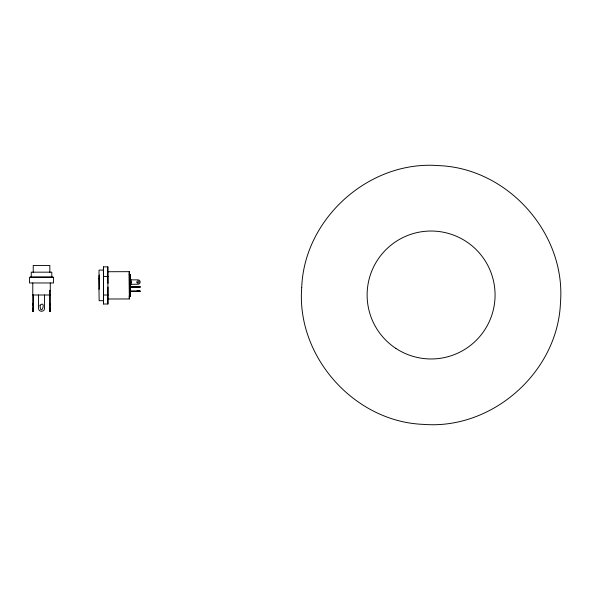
<?xml version="1.0" encoding="UTF-8"?>
<svg xmlns="http://www.w3.org/2000/svg" width="590" height="590" viewBox="0 0 590 590"><rect width="100%" height="100%" fill="white"/><g stroke="black" fill="none" stroke-linecap="round" stroke-linejoin="round"><path stroke-width="0.89" d="M108.051 286.998L107.889 299.019M130.81 282.448L130.803 284.262L130.361 284.328L137.957 284.233A2.19 2.19 0 0 0 140.14 282.035A2.19 2.19 0 0 0 137.942 279.859L130.287 279.867L130.368 284.269M130.803 284.262C130.567 271.901 131.032 287.75 130.692 281.614M129.439 296.313L129.18 274.431L130.478 274.711L130.523 277.344L130.53 296.313L129.232 296.033L130.53 296.313M130.272 274.424L130.25 279.712M98.965 274.38L99.091 270.08L103.464 270.072L103.538 300.686L99.164 300.701L98.95 289.1M129.18 274.357L129.284 271.673L108.088 271.725M103.368 271.378L103.457 266.872L107.83 266.864L107.918 304.012L103.545 304.02L103.464 300.546M103.545 304.02L103.457 266.872M107.719 272.27L107.83 266.864M103.375 271.99L103.464 270.072M130.692 283.207L130.7 282.16M108.132 299.005L129.335 298.953L129.284 271.673M107.815 271.916L108.044 283.436M140.28 287.175L138.362 287.168C140.649 287.691 140.7 286.29 138.385 286.762M138.34 291.394C140.833 291.342 134.867 291.416 138.031 291.357L130.419 291.431C129.579 291.667 145.221 291.408 138.34 290.959M138.65 287.197L139.181 287.183L137.028 287.183L138.679 287.219M138.075 291.416L138.016 290.899L140.228 290.929M138.635 290.973L136.983 290.936L139.137 290.936L138.576 290.922M129.387 274.711L130.478 274.711M103.685 276.437L108.059 276.43M129.431 277.344L130.523 277.344M130.383 282.182L130.818 282.182L130.685 281.091M138.355 286.725L139.181 286.747L136.998 286.747L138.104 286.762L138.119 287.219L130.464 287.242L130.405 286.725L140.273 286.74M138.119 286.784L130.405 286.725M138.067 290.973L130.361 290.922L130.419 291.431M129.468 293.776L130.56 293.768M103.729 295.015L108.103 295M30.046 276.843L53.011 276.843M50.275 290.405L49.685 290.405L49.685 311.402L50.275 311.402L50.275 282.971M32.782 295L50.275 295M32.782 304.182L33.372 304.182M49.685 304.182L50.275 304.182M32.782 304.329L33.372 304.329M49.685 304.329L50.275 304.329M32.782 304.521L33.372 304.521M49.685 304.521L50.275 304.521M32.782 304.735L33.372 304.735M49.685 304.735L50.275 304.735M32.782 304.978L33.372 304.978M49.685 304.978L50.275 304.978M32.782 305.237L33.372 305.237M49.685 305.237L50.275 305.237M32.782 308.172L33.372 308.172M49.685 308.172L50.275 308.172M32.782 308.43L33.372 308.4M49.685 308.4L50.275 308.43M32.782 308.673L33.372 308.673M49.685 308.673L50.275 308.673M32.782 308.887L33.372 308.887M49.685 308.887L50.275 308.887M32.782 309.079L33.372 309.079M49.685 309.079L50.275 309.079M32.782 309.234L33.372 309.234M49.685 309.234L50.275 309.234M32.782 309.344L33.372 309.425M49.685 309.344L50.275 309.344M32.782 309.433L33.372 309.433M49.685 309.433L50.275 309.433M32.782 309.898L33.372 309.898M49.685 309.898L50.275 309.898M32.782 310.333L33.372 310.333M49.685 310.333L50.275 310.333M32.782 310.701L33.372 310.701M49.685 310.701L50.275 310.701M32.782 311.004L33.372 311.004M49.685 311.004L50.275 311.004M32.782 311.225L33.372 311.225M49.685 311.225L50.275 311.225M138.311 291.357L140.228 291.372M130.464 287.242L138.06 287.146L138.06 286.711M129.335 298.953L129.24 296.659M107.793 298.791L107.918 304.012M130.803 281.386L130.803 281.88M130.324 296.033L130.265 284.269M99.238 274.748L99.245 275.213M51.809 276.843L51.809 272.167L31.248 272.167L31.248 276.843M49.84 272.469L49.84 265.471L33.224 265.471L33.224 272.469M44.538 295L44.538 308.4C44.707 312.243 38.357 312.243 38.52 308.4L38.52 295M33.372 295L33.372 311.402L32.782 311.402L32.782 282.971M40.032 305.237C40.607 317.973 46.883 299.565 40.032 305.237M98.995 278.812L99.098 289.189L99.061 275.301L98.995 278.812M301.719 287.529C296.18 356.589 354.391 421.931 423.627 424.38C492.687 429.918 558.029 371.707 560.478 302.471C566.009 233.411 507.806 168.069 438.569 165.62C369.51 160.082 304.167 218.293 301.719 287.529M53.557 277.499L29.5 277.499L29.5 282.971L53.557 282.971L53.557 277.499M33.372 303.998L32.782 303.998L33.372 304.071M50.275 303.998L49.685 303.998L50.275 304.071M395.868 348.402A63.978 63.978 0 0 0 494.958 298.806A63.978 63.978 0 0 0 402.461 237.792A63.978 63.978 0 0 0 395.868 348.402M137.175 282.809A1.092 1.092 0 0 0 139.004 282.315A1.092 1.092 0 0 0 137.654 280.98A1.092 1.092 0 0 0 137.175 282.809"/></g></svg>
